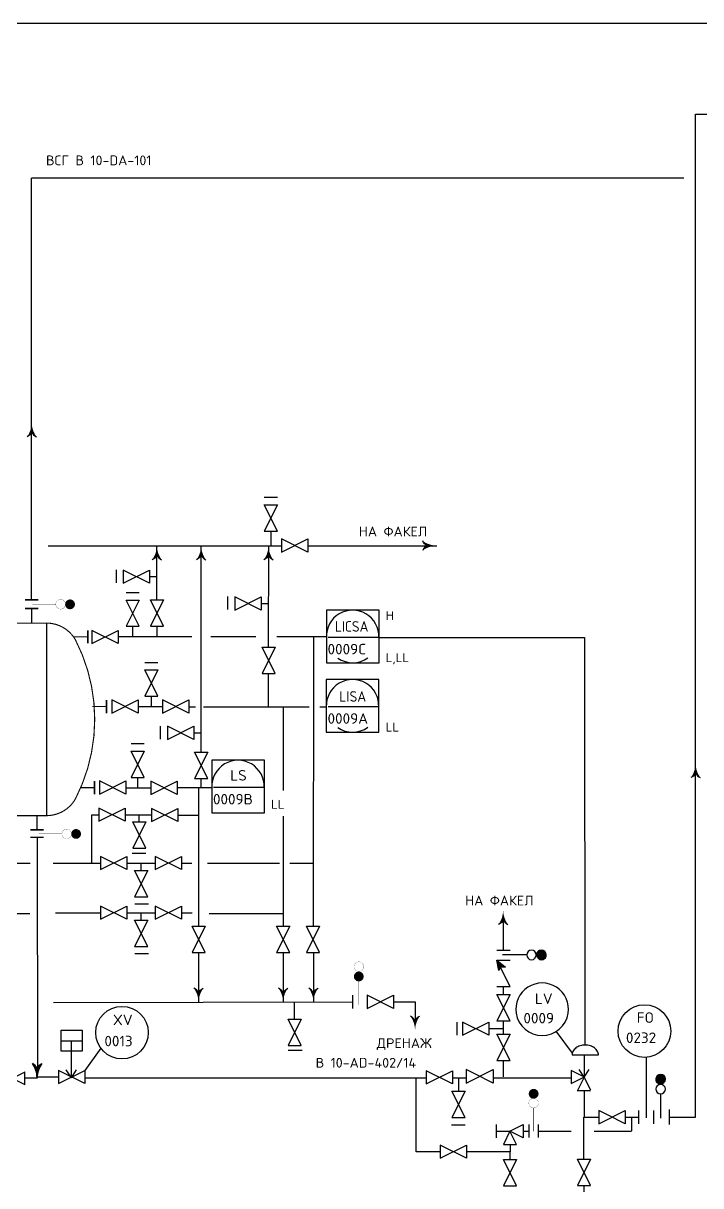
# Model space of a CAD drawing. Extents: x 270 to 589, y 86 to 206.
# Drawn here: x 419.62 to 428.63, y 100.12 to 115.6 of the extents above; entities that cross this region are included whole.
import ezdxf

# ---------------------------------------------------------------- set-up
doc = ezdxf.new("R2010")
doc.units = 0
doc.header["$MEASUREMENT"] = 0
doc.linetypes.add('DASH', pattern=[0.15625, 0.09375, -0.0625])
doc.layers.get('0').update_dxf_attribs({"linetype": 'CONTINUOUS'})
for name, color, linetype in [('IN-EQUIPMENT', 7, 'CONTINUOUS'), ('IN-MAJ-PROC', 3, 'CONTINUOUS'), ('IN-MIN-PROC', 7, 'CONTINUOUS'), ('IN-PNEUMATIC', 7, 'CONTINUOUS'), ('IN-VES-TRAYS', 6, 'DASH')]:
    doc.layers.add(name, color=color, linetype=linetype)
doc.styles.add('S1', font='SIMPLEX.shx')
doc.styles.add('SIMPLEX', font='SIMPLEX')

msp = doc.modelspace()

# ---------------------------------------------------------------- hatches: boundary and pattern name
at = {"linetype": 'CONTINUOUS'}
h = msp.add_hatch(dxfattribs=at)
h.set_pattern_fill('ANSI31', color=2, scale=0.001, angle=-180, style=0)
h.set_pattern_definition([(45.04960769, (423.71298789, -190.14205147), (8.846484269e-05, -8.8311786345e-05), [])])
edge = h.paths.add_edge_path()
edge.add_arc((426.513, 103.196), 0.0638, 270.0496, 450.0496)
edge.add_arc((426.513, 103.196), 0.0637, 90.0496, 270.0496)
h = msp.add_hatch(dxfattribs=at)
h.set_pattern_fill('ANSI31', color=2, scale=0.001, angle=-90, style=0)
h.set_pattern_definition([(135.04960769, (721.43597226, 98.74211377), (8.8311786345e-05, 8.846484269e-05), [])])
edge = h.paths.add_edge_path()
edge.add_arc((428.098, 101.542), 0.0638, 0.0496, 180.0496)
edge.add_arc((428.098, 101.542), 0.0637, 180.0496, 360.0496)
at = {"layer": 'IN-MIN-PROC'}
h = msp.add_hatch(dxfattribs=at)
h.set_pattern_fill('ANSI31', color=2, scale=0.0001, style=0)
h.set_pattern_definition([(45, (202.877850205, 87.614402716), (-8.8388347648e-06, 8.8388347648e-06), [])])
h.paths.add_polyline_path([(426.037, 103.033), (425.967, 103.033), (425.945, 102.991), (425.921, 103.126)])
msp.add_hatch(color=2, dxfattribs=at).paths.add_polyline_path([(424.148, 102.909, 1), (424.02, 102.909, 1)])

# ---------------------------------------------------------------- linework, layer by layer
at = {"color": 6, "linetype": 'CONTINUOUS'}
msp.add_line((271.084, 115.597), (567.702, 115.597, 0.558), dxfattribs=at)
at = {"color": 3, "linetype": 'CONTINUOUS'}
for p, q in [((428.563, 114.389), (433.205, 114.389)), ((428.563, 113.398), (428.563, 114.389)), ((428.563, 110.513), (428.563, 113.398)), ((428.563, 101.038), (428.563, 110.643)), ((424.846, 100.574), (424.846, 101.56)), ((425.415, 101.386), (425.415, 101.561)), ((427.083, 101.39), (427.083, 101.038)), ((428.213, 101.038), (428.563, 101.038)), ((426.475, 100.852), (426.909, 100.852)), ((427.216, 100.849), (427.71, 100.849)), ((426.096, 100.674), (426.095, 100.475)), ((425.166, 100.574), (424.846, 100.574)), ((426.095, 100.574), (425.515, 100.574))]:
    msp.add_line(p, q, dxfattribs=at)
at = {"color": 2, "linetype": 'CONTINUOUS'}
for p, q in [((423.002, 109.284), (422.827, 109.284)), ((420.856, 108.323), (420.856, 108.149)), ((421.164, 108.015), (420.989, 108.015)), ((422.34, 107.965), (422.34, 107.792)), ((421.076, 107.57), (421.076, 107.435)), ((421.413, 107.086), (421.238, 107.086)), ((421.444, 106.242), (421.444, 106.068)), ((421.23, 106.004), (421.055, 106.004)), ((421.069, 104.552), (421.25, 104.552)), ((421.106, 103.878), (421.287, 103.878)), ((421.106, 103.217), (421.287, 103.217)), ((425.389, 102.301), (425.389, 102.129)), ((423.147, 101.927), (423.331, 101.927)), ((424.982, 101.616), (424.982, 101.53)), ((426.91, 101.622), (426.91, 101.536)), ((427.275, 101.088), (427.275, 101.001)), ((425.319, 100.933), (425.497, 100.933)), ((425.917, 100.85), (426.095, 100.85)), ((425.166, 100.626), (425.166, 100.54))]:
    msp.add_line(p, q, dxfattribs=at)
at = {"color": 5, "linetype": 'CONTINUOUS'}
for p, q in [((422.914, 108.838), (422.914, 108.644)), ((419.951, 108.643), (423.055, 108.643)), ((421.399, 107.921), (421.399, 108.643)), ((421.988, 107.322), (421.988, 108.643)), ((422.885, 107.294), (422.886, 108.643)), ((423.405, 108.643), (425.122, 108.643)), ((421.301, 108.232), (421.399, 108.232)), ((422.786, 107.875), (422.884, 107.875)), ((421.399, 107.571), (421.399, 107.435)), ((420.886, 107.435), (421.862, 107.435)), ((422.118, 107.435), (422.648, 107.435)), ((422.648, 107.435), (422.716, 107.435)), ((422.993, 107.435), (423.474, 107.435)), ((421.988, 106.706), (421.988, 107.351)), ((422.884, 106.499), (422.884, 106.944)), ((421.325, 106.64), (421.325, 106.502)), ((421.988, 105.896), (421.988, 106.706)), ((421.15, 106.502), (421.474, 106.502)), ((421.824, 106.498), (421.911, 106.498)), ((422.021, 106.498), (423.078, 106.498)), ((423.567, 106.498), (423.653, 106.498)), ((421.89, 106.151), (421.988, 106.151)), ((421.142, 105.559), (421.142, 105.42)), ((421.988, 105.424), (421.988, 105.546)), ((420.99, 105.42), (421.317, 105.42)), ((421.666, 105.424), (422.002, 105.424)), ((421.953, 105.422), (421.954, 103.934)), ((420.627, 105.058), (420.528, 105.058)), ((421.328, 105.058), (420.977, 105.058)), ((421.165, 104.967), (421.165, 105.058)), ((419.354, 104.419), (419.715, 104.419)), ((420.021, 104.419), (420.651, 104.419)), ((421.001, 104.419), (421.377, 104.419)), ((421.19, 104.321), (421.19, 104.42)), ((421.727, 104.419), (421.864, 104.419)), ((422.073, 104.419), (423.029, 104.419)), ((423.165, 104.418), (423.477, 104.418)), ((421.954, 103.934), (421.954, 103.58)), ((418.888, 103.749), (419.708, 103.749)), ((420.052, 103.757), (420.651, 103.757)), ((421.001, 103.757), (421.377, 103.757)), ((421.19, 103.659), (421.19, 103.758)), ((421.727, 103.757), (421.866, 103.757)), ((422.096, 103.749), (423.078, 103.749)), ((426.009, 103.26), (426.009, 103.656)), ((421.954, 103.23), (421.954, 102.565)), ((426.009, 102.67), (426.009, 102.776)), ((420.025, 102.565), (424.005, 102.571)), ((426.009, 102.141), (426.009, 102.32)), ((425.814, 102.216), (426.009, 102.216)), ((426.009, 101.574), (426.009, 101.791)), ((419.644, 101.561), (419.81, 101.561))]:
    msp.add_line(p, q, dxfattribs=at)
at = {"color": 7, "linetype": 'CONTINUOUS'}
for p, q in [((424.351, 107.423), (423.675, 107.423)), ((424.35, 106.499), (423.675, 106.499)), ((422.826, 105.425), (422.151, 105.425)), ((421.001, 104.419), (421.377, 104.419)), ((421.001, 103.757), (421.377, 103.757)), ((426.704, 102.181), (426.924, 101.89)), ((420.262, 101.561), (420.194, 101.666)), ((420.262, 101.561), (420.33, 101.666)), ((427.081, 101.568), (427.013, 101.673)), ((427.081, 101.568), (427.149, 101.673)), ((426.271, 100.85), (426.271, 100.85)), ((427.078, 100.476), (427.078, 100.476))]:
    msp.add_line(p, q, dxfattribs=at)
at = {"color": 2}
for p, q in [((425.921, 103.126), (426.096, 103.126)), ((426.096, 102.776), (425.921, 103.126)), ((425.921, 102.776), (426.096, 102.776)), ((424.194, 102.66), (424.194, 102.485)), ((424.544, 102.485), (424.194, 102.66)), ((424.194, 102.485), (424.544, 102.66)), ((424.544, 102.66), (424.544, 102.485)), ((425.463, 102.127), (425.813, 102.302)), ((425.813, 102.127), (425.463, 102.302)), ((425.463, 102.302), (425.463, 102.127)), ((425.813, 102.302), (425.813, 102.127)), ((420.124, 102.054), (420.404, 102.054)), ((420.264, 101.572), (420.264, 102.054)), ((426.921, 101.865), (427.271, 101.865)), ((427.085, 101.572), (427.085, 101.865)), ((425.743, 101.555), (425.512, 101.67)), ((425.512, 101.67), (425.512, 101.491)), ((425.512, 101.491), (425.87, 101.67)), ((425.87, 101.67), (425.87, 101.491)), ((427.086, 101.571), (426.91, 101.66)), ((426.91, 101.66), (426.91, 101.485)), ((419.647, 101.467), (419.297, 101.642)), ((419.297, 101.467), (419.647, 101.642)), ((424.981, 101.654), (424.981, 101.479)), ((425.331, 101.479), (424.981, 101.654)), ((424.981, 101.479), (425.331, 101.654)), ((425.331, 101.654), (425.331, 101.479)), ((425.87, 101.491), (425.749, 101.552)), ((426.91, 101.485), (427.087, 101.573)), ((427.085, 101.576), (426.994, 101.393)), ((427.169, 101.394), (427.08, 101.57)), ((426.99, 101.39), (427.165, 101.39)), ((427.39, 101.068), (427.275, 101.125)), ((427.275, 101.125), (427.275, 100.95)), ((427.275, 100.95), (427.625, 101.125)), ((427.625, 100.95), (427.39, 101.068)), ((427.625, 101.125), (427.625, 100.95)), ((427.806, 101.125), (427.806, 100.95)), ((428.213, 101.139), (428.213, 100.94)), ((426.095, 100.85), (426.271, 100.937)), ((426.095, 100.85), (426.008, 100.674)), ((426.271, 100.762), (426.095, 100.85)), ((426.183, 100.674), (426.095, 100.85))]:
    msp.add_line(p, q, dxfattribs=at)
msp.add_line((427.085, 102.052), (427.085, 102.053))
at = {"color": 3}
for points in [[(419.735, 110.155, -0.206864), (419.672, 110.093, -0.206864)], [(419.735, 110.155, 0.206864), (419.797, 110.093, 0.206864)], [(428.563, 105.619, -0.206864), (428.501, 105.556, -0.206864)], [(428.563, 105.619, 0.206864), (428.626, 105.556, 0.206864)], [(419.806, 101.561, 0.150368), (419.744, 101.749, 0.150368)], [(419.806, 101.686, 0.206864), (419.744, 101.749, 0.206864)], [(419.806, 101.686, -0.206864), (419.869, 101.749, -0.206864)]]:
    msp.add_lwpolyline(points, format="xyb", dxfattribs=at)
at = {"color": 2}
for points in [[(423.002, 108.838), (422.827, 109.188), (423.002, 109.188), (422.827, 108.838)], [(423.055, 108.558), (423.405, 108.733), (423.405, 108.558), (423.055, 108.733)], [(420.951, 108.144), (421.301, 108.319), (421.301, 108.144), (420.951, 108.319)], [(421.164, 107.57), (420.989, 107.92), (421.164, 107.92), (420.989, 107.57)], [(421.487, 107.571), (421.312, 107.921), (421.487, 107.921), (421.312, 107.571)], [(422.436, 107.787), (422.786, 107.962), (422.786, 107.787), (422.436, 107.962)], [(420.536, 107.34), (420.886, 107.515), (420.886, 107.34), (420.536, 107.515)], [(422.972, 106.944), (422.797, 107.294), (422.972, 107.294), (422.797, 106.944)], [(421.413, 106.64), (421.238, 106.99), (421.413, 106.99), (421.238, 106.64)], [(420.8, 106.416), (421.15, 106.591), (421.15, 106.416), (420.8, 106.591)], [(421.474, 106.416), (421.824, 106.591), (421.824, 106.416), (421.474, 106.591)], [(421.54, 106.064), (421.89, 106.239), (421.89, 106.064), (421.54, 106.239)], [(421.23, 105.559), (421.055, 105.909), (421.23, 105.909), (421.055, 105.559)], [(422.075, 105.546), (421.9, 105.896), (422.075, 105.896), (421.9, 105.546)], [(420.637, 105.338), (420.987, 105.513), (420.987, 105.338), (420.637, 105.513)], [(421.317, 105.333), (421.667, 105.508), (421.667, 105.333), (421.317, 105.508)], [(420.627, 104.975), (420.977, 105.15), (420.977, 104.975), (420.627, 105.15)], [(421.328, 104.97), (421.678, 105.145), (421.678, 104.97), (421.328, 105.145)], [(421.253, 104.617), (421.078, 104.967), (421.253, 104.967), (421.078, 104.617)], [(420.651, 104.333), (421.001, 104.508), (421.001, 104.333), (420.651, 104.508)], [(421.377, 104.333), (421.727, 104.508), (421.727, 104.333), (421.377, 104.508)], [(421.278, 103.971), (421.103, 104.321), (421.278, 104.321), (421.103, 103.971)], [(420.651, 103.672), (421.001, 103.847), (421.001, 103.672), (420.651, 103.847)], [(421.377, 103.672), (421.727, 103.847), (421.727, 103.672), (421.377, 103.847)], [(421.278, 103.309), (421.103, 103.659), (421.278, 103.659), (421.103, 103.309)], [(422.041, 103.23), (421.866, 103.58), (422.041, 103.58), (421.866, 103.23)], [(423.166, 103.23), (422.991, 103.58), (423.166, 103.58), (422.991, 103.23)], [(423.563, 103.23), (423.388, 103.58), (423.563, 103.58), (423.388, 103.23)], [(426.096, 102.32), (425.921, 102.67), (426.096, 102.67), (425.921, 102.32)], [(423.318, 101.99), (423.143, 102.34), (423.318, 102.34), (423.143, 101.99)], [(420.124, 102.194), (420.404, 102.194), (420.404, 101.914), (420.124, 101.914)], [(426.096, 101.791), (425.921, 102.141), (426.096, 102.141), (425.921, 101.791)], [(420.089, 101.485), (420.439, 101.66), (420.439, 101.485), (420.089, 101.66)], [(425.497, 101.033), (425.322, 101.383), (425.497, 101.383), (425.322, 101.033)], [(425.165, 100.489), (425.515, 100.664), (425.515, 100.489), (425.165, 100.664)], [(426.182, 100.125), (426.007, 100.475), (426.182, 100.475), (426.007, 100.125)], [(427.166, 100.126), (426.991, 100.476), (427.166, 100.476), (426.991, 100.126)]]:
    msp.add_lwpolyline(points, close=True, dxfattribs=at)
at = {"color": 5}
for points in [[(424.997, 108.643, -0.206864), (424.934, 108.706)], [(424.997, 108.643, 0.206864), (424.934, 108.581)], [(421.399, 108.518, -0.206864), (421.337, 108.456, -0.206864)], [(421.399, 108.518, 0.206864), (421.462, 108.456, 0.206864)], [(421.988, 108.518, -0.206864), (421.925, 108.456, -0.206864)], [(421.988, 108.518, 0.206864), (422.05, 108.456, 0.206864)], [(422.884, 108.519, -0.206864), (422.821, 108.456)], [(422.884, 108.519, 0.206864), (422.946, 108.456)], [(426.005, 103.665, -0.206864), (425.942, 103.602, -0.206864)], [(426.005, 103.665, 0.206864), (426.067, 103.602, 0.206864)], [(421.954, 102.69, 0.206864), (421.891, 102.753, 0.206864)], [(421.954, 102.69, -0.206864), (422.016, 102.753, -0.206864)], [(423.078, 102.691, 0.206864), (423.016, 102.753)], [(423.078, 102.691, -0.206864), (423.141, 102.753)], [(423.481, 102.69, 0.206864), (423.419, 102.753, 0.206864)], [(423.481, 102.69, -0.206864), (423.544, 102.753, -0.206864)], [(424.833, 102.318, 0.206864), (424.77, 102.381, 0.206864)], [(424.833, 102.318, -0.206864), (424.895, 102.381, -0.206864)]]:
    msp.add_lwpolyline(points, format="xyb", dxfattribs=at)
at = {"color": 2}
for points, const_width in [([(419.646, 107.924), (419.821, 107.924)], 0.021), ([(420.057, 107.863), (419.744, 107.863)], 0.005), ([(419.893, 104.761), (419.718, 104.761)], 0.021), ([(420.138, 104.807), (419.825, 104.807)], 0.005), ([(424.084, 102.847), (424.084, 102.534)], 0.005), ([(426.41, 101.161), (426.41, 100.848)], 0.005)]:
    msp.add_lwpolyline(points, dxfattribs=dict(at, const_width=const_width))
for points, const_width in [([(420.119, 107.927, 1), (420.119, 107.799, 1)], 0.0025), ([(420.244, 107.895, 1), (420.244, 107.83, 1)], 0.065), ([(420.2, 104.87, 1), (420.2, 104.743, 1)], 0.0025), ([(420.325, 104.839, 1), (420.325, 104.774, 1)], 0.065), ([(424.02, 103.04, 1), (424.148, 103.04, 1)], 0.0025), ([(424.02, 102.909, 1), (424.148, 102.909, 1)], 0.0025), ([(426.377, 101.348, 1), (426.442, 101.348, 1)], 0.065), ([(426.346, 101.223, 1), (426.473, 101.223, 1)], 0.0025)]:
    msp.add_lwpolyline(points, format="xyb", close=True, dxfattribs=dict(at, const_width=const_width))
at = {"color": 6}
for points, const_width in [([(419.646, 107.807), (419.821, 107.807)], 0.021), ([(419.733, 107.62), (419.733, 107.807)], 0.015), ([(420.294, 107.431), (420.481, 107.431)], 0.015), ([(420.481, 107.518), (420.481, 107.343)], 0.021), ([(420.54, 106.502), (420.728, 106.502)], 0.015), ([(420.728, 106.589), (420.728, 106.414)], 0.021), ([(420.382, 105.422), (420.569, 105.422)], 0.015), ([(420.569, 105.51), (420.569, 105.335)], 0.021), ([(419.805, 105.047), (419.805, 104.86)], 0.015), ([(419.893, 104.86), (419.718, 104.86)], 0.021)]:
    msp.add_lwpolyline(points, dxfattribs=dict(at, const_width=const_width))
for points in [[(423.653, 107.785), (423.653, 107.085), (424.353, 107.085), (424.353, 107.785)], [(423.652, 106.861), (423.652, 106.161), (424.352, 106.161), (424.352, 106.861)], [(422.128, 105.787), (422.128, 105.087), (422.828, 105.087), (422.828, 105.787)]]:
    msp.add_lwpolyline(points, close=True)
at = {"color": 2}
msp.add_lwpolyline([(427.271, 101.865, 0.126822), (427.259, 101.913, 0.10607), (427.22, 101.958, 0.085783), (427.165, 101.986, 0.075445), (427.096, 101.996, 0.075445), (427.027, 101.986, 0.085783), (426.972, 101.958, 0.10607), (426.933, 101.913, 0.126822), (426.921, 101.865, 0.126822)], format="xyb", dxfattribs=at)
for centre in [(420.935, 102.162), (427.883, 102.183)]:
    msp.add_circle(centre, 0.35)
for centre, radius, start, end in [((424.002, 107.436), 0.349, 357.8305, 182.3085), ((424.003, 107.435), 0.35, 235.406, 305.4389), ((424.001, 106.512), 0.349, 357.8305, 182.3085), ((424.002, 106.511), 0.35, 235.406, 305.4389), ((422.478, 105.438), 0.349, 357.8305, 182.3085), ((426.523, 102.473), 0.35, 351.1529, 188.8471), ((426.523, 102.473), 0.35, 188.8471, 351.1529)]:
    msp.add_arc(centre, radius, start, end)
for centre, radius, start, end in [((426.381, 103.196), 0.0637, 90.0496, 270.0496), ((426.381, 103.196), 0.0638, 270.0496, 90.0496), ((426.513, 103.196), 0.0637, 90.0496, 270.0496), ((426.513, 103.196), 0.0638, 270.0496, 90.0496), ((428.098, 101.542), 0.0638, 0.0496, 180.0496), ((428.098, 101.542), 0.0637, 180.0496, 0.0496), ((428.098, 101.41), 0.0638, 0.0496, 180.0496), ((428.098, 101.41), 0.0637, 180.0496, 0.0496)]:
    msp.add_arc(centre, radius, start, end, dxfattribs=at)
at = {"color": 3}
msp.add_arc((420.142, 101.554), 0.336, 144.4623, 178.6678, dxfattribs=at)
for points in [[(419.723, 110.201), (419.716, 110.124), (419.711, 110.163), (419.703, 110.112)], [(419.731, 110.24), (419.727, 110.139), (419.723, 110.201), (419.716, 110.124)], [(419.735, 110.28), (419.735, 110.155), (419.731, 110.24), (419.727, 110.139)], [(419.735, 110.28), (419.735, 110.155), (419.738, 110.24), (419.743, 110.139)], [(419.738, 110.24), (419.743, 110.139), (419.746, 110.201), (419.753, 110.124)], [(419.746, 110.201), (419.753, 110.124), (419.759, 110.163), (419.766, 110.112)], [(419.694, 110.127), (419.689, 110.101), (419.672, 110.093)], [(419.711, 110.163), (419.703, 110.112), (419.694, 110.127), (419.689, 110.101)], [(419.759, 110.163), (419.766, 110.112), (419.776, 110.127), (419.781, 110.101)], [(419.776, 110.127), (419.781, 110.101), (419.797, 110.093)], [(428.56, 105.704), (428.555, 105.603), (428.552, 105.665), (428.545, 105.588)], [(428.563, 105.744), (428.563, 105.619), (428.56, 105.704), (428.555, 105.603)], [(428.563, 105.744), (428.563, 105.619), (428.567, 105.704), (428.571, 105.603)], [(428.567, 105.704), (428.571, 105.603), (428.575, 105.665), (428.582, 105.588)], [(428.522, 105.59), (428.517, 105.564), (428.501, 105.556)], [(428.539, 105.627), (428.532, 105.575), (428.522, 105.59), (428.517, 105.564)], [(428.552, 105.665), (428.545, 105.588), (428.539, 105.627), (428.532, 105.575)], [(428.575, 105.665), (428.582, 105.588), (428.587, 105.627), (428.595, 105.575)], [(428.587, 105.627), (428.595, 105.575), (428.605, 105.59), (428.61, 105.564)], [(428.605, 105.59), (428.61, 105.564), (428.626, 105.556)], [(419.765, 101.715), (419.76, 101.741), (419.744, 101.749)], [(419.782, 101.679), (419.775, 101.73), (419.765, 101.715), (419.76, 101.741)], [(419.795, 101.641), (419.788, 101.718), (419.782, 101.679), (419.775, 101.73)], [(419.803, 101.601), (419.798, 101.703), (419.795, 101.641), (419.788, 101.718)], [(419.806, 101.561), (419.806, 101.686), (419.803, 101.601), (419.798, 101.703)], [(419.806, 101.561), (419.806, 101.686), (419.81, 101.601), (419.814, 101.703)], [(419.81, 101.601), (419.814, 101.703), (419.818, 101.641), (419.825, 101.718)], [(419.818, 101.641), (419.825, 101.718), (419.83, 101.679), (419.838, 101.73)], [(419.83, 101.679), (419.838, 101.73), (419.847, 101.715), (419.852, 101.741)], [(419.847, 101.715), (419.852, 101.741), (419.869, 101.749)]]:
    msp.add_solid(points, dxfattribs=at)
at = {"color": 5}
for points in [[(421.399, 108.643), (421.399, 108.518), (421.396, 108.603), (421.391, 108.502)], [(421.399, 108.643), (421.399, 108.518), (421.403, 108.603), (421.407, 108.502)], [(421.988, 108.643), (421.988, 108.518), (421.985, 108.603), (421.98, 108.502)], [(421.988, 108.643), (421.988, 108.518), (421.991, 108.603), (421.996, 108.502)], [(422.884, 108.644), (422.884, 108.519), (422.88, 108.604), (422.876, 108.502)], [(422.884, 108.644), (422.884, 108.519), (422.887, 108.604), (422.892, 108.502)], [(424.968, 108.684), (424.942, 108.689), (424.934, 108.706)], [(425.005, 108.667), (424.953, 108.675), (424.968, 108.684), (424.942, 108.689)], [(425.043, 108.655), (424.966, 108.662), (425.005, 108.667), (424.953, 108.675)], [(425.043, 108.632), (424.966, 108.625), (425.005, 108.619), (424.953, 108.612)], [(425.082, 108.647), (424.981, 108.651), (425.043, 108.655), (424.966, 108.662)], [(425.082, 108.64), (424.981, 108.635), (425.043, 108.632), (424.966, 108.625)], [(425.122, 108.643), (424.997, 108.643), (425.082, 108.647), (424.981, 108.651)], [(425.122, 108.643), (424.997, 108.643), (425.082, 108.64), (424.981, 108.635)], [(421.358, 108.49), (421.353, 108.464), (421.337, 108.456)], [(421.375, 108.526), (421.368, 108.474), (421.358, 108.49), (421.353, 108.464)], [(421.388, 108.564), (421.381, 108.487), (421.375, 108.526), (421.368, 108.474)], [(421.396, 108.603), (421.391, 108.502), (421.388, 108.564), (421.381, 108.487)], [(421.403, 108.603), (421.407, 108.502), (421.411, 108.564), (421.418, 108.487)], [(421.411, 108.564), (421.418, 108.487), (421.423, 108.526), (421.431, 108.474)], [(421.423, 108.526), (421.431, 108.474), (421.441, 108.49), (421.446, 108.464)], [(421.441, 108.49), (421.446, 108.464), (421.462, 108.456)], [(421.947, 108.49), (421.942, 108.464), (421.925, 108.456)], [(421.964, 108.526), (421.956, 108.474), (421.947, 108.49), (421.942, 108.464)], [(421.977, 108.564), (421.969, 108.487), (421.964, 108.526), (421.956, 108.474)], [(421.985, 108.603), (421.98, 108.502), (421.977, 108.564), (421.969, 108.487)], [(421.991, 108.603), (421.996, 108.502), (421.999, 108.564), (422.007, 108.487)], [(421.999, 108.564), (422.007, 108.487), (422.012, 108.526), (422.019, 108.474)], [(422.012, 108.526), (422.019, 108.474), (422.029, 108.49), (422.034, 108.464)], [(422.029, 108.49), (422.034, 108.464), (422.05, 108.456)], [(422.842, 108.49), (422.837, 108.464), (422.821, 108.456)], [(422.86, 108.526), (422.852, 108.475), (422.842, 108.49), (422.837, 108.464)], [(422.872, 108.564), (422.865, 108.488), (422.86, 108.526), (422.852, 108.475)], [(422.88, 108.604), (422.876, 108.502), (422.872, 108.564), (422.865, 108.488)], [(422.887, 108.604), (422.892, 108.502), (422.895, 108.564), (422.902, 108.488)], [(422.895, 108.564), (422.902, 108.488), (422.908, 108.526), (422.915, 108.475)], [(422.908, 108.526), (422.915, 108.475), (422.925, 108.49), (422.93, 108.464)], [(422.925, 108.49), (422.93, 108.464), (422.946, 108.456)], [(424.968, 108.602), (424.942, 108.597), (424.934, 108.581)], [(425.005, 108.619), (424.953, 108.612), (424.968, 108.602), (424.942, 108.597)], [(425.981, 103.672), (425.973, 103.621), (425.964, 103.636), (425.959, 103.61)], [(425.993, 103.71), (425.986, 103.634), (425.981, 103.672), (425.973, 103.621)], [(426.001, 103.75), (425.997, 103.648), (425.993, 103.71), (425.986, 103.634)], [(426.005, 103.79), (426.005, 103.665), (426.001, 103.75), (425.997, 103.648)], [(426.005, 103.79), (426.005, 103.665), (426.008, 103.75), (426.013, 103.648)], [(426.008, 103.75), (426.013, 103.648), (426.016, 103.71), (426.023, 103.634)], [(426.016, 103.71), (426.023, 103.634), (426.029, 103.672), (426.036, 103.621)], [(426.029, 103.672), (426.036, 103.621), (426.046, 103.636), (426.051, 103.61)], [(425.964, 103.636), (425.959, 103.61), (425.942, 103.602)], [(426.046, 103.636), (426.051, 103.61), (426.067, 103.602)], [(421.912, 102.719), (421.907, 102.745), (421.891, 102.753)], [(421.929, 102.683), (421.922, 102.734), (421.912, 102.719), (421.907, 102.745)], [(421.978, 102.683), (421.985, 102.734), (421.995, 102.719), (422, 102.745)], [(421.995, 102.719), (422, 102.745), (422.016, 102.753)], [(423.037, 102.719), (423.032, 102.745), (423.016, 102.753)], [(423.054, 102.683), (423.047, 102.735), (423.037, 102.719), (423.032, 102.745)], [(423.102, 102.683), (423.11, 102.735), (423.12, 102.719), (423.125, 102.745)], [(423.12, 102.719), (423.125, 102.745), (423.141, 102.753)], [(423.44, 102.719), (423.435, 102.745), (423.419, 102.753)], [(423.457, 102.683), (423.45, 102.734), (423.44, 102.719), (423.435, 102.745)], [(423.505, 102.683), (423.513, 102.734), (423.522, 102.719), (423.528, 102.745)], [(423.522, 102.719), (423.528, 102.745), (423.544, 102.753)], [(421.942, 102.645), (421.935, 102.721), (421.929, 102.683), (421.922, 102.734)], [(421.95, 102.605), (421.946, 102.707), (421.942, 102.645), (421.935, 102.721)], [(421.954, 102.565), (421.954, 102.69), (421.95, 102.605), (421.946, 102.707)], [(421.954, 102.565), (421.954, 102.69), (421.957, 102.605), (421.962, 102.707)], [(421.957, 102.605), (421.962, 102.707), (421.965, 102.645), (421.972, 102.721)], [(421.965, 102.645), (421.972, 102.721), (421.978, 102.683), (421.985, 102.734)], [(423.067, 102.645), (423.06, 102.722), (423.054, 102.683), (423.047, 102.735)], [(423.075, 102.606), (423.07, 102.707), (423.067, 102.645), (423.06, 102.722)], [(423.078, 102.566), (423.078, 102.691), (423.075, 102.606), (423.07, 102.707)], [(423.078, 102.566), (423.078, 102.691), (423.082, 102.606), (423.086, 102.707)], [(423.082, 102.606), (423.086, 102.707), (423.09, 102.645), (423.097, 102.722)], [(423.09, 102.645), (423.097, 102.722), (423.102, 102.683), (423.11, 102.735)], [(423.47, 102.645), (423.463, 102.721), (423.457, 102.683), (423.45, 102.734)], [(423.478, 102.605), (423.473, 102.707), (423.47, 102.645), (423.463, 102.721)], [(423.481, 102.565), (423.481, 102.69), (423.478, 102.605), (423.473, 102.707)], [(423.481, 102.565), (423.481, 102.69), (423.485, 102.605), (423.489, 102.707)], [(423.485, 102.605), (423.489, 102.707), (423.493, 102.645), (423.5, 102.721)], [(423.493, 102.645), (423.5, 102.721), (423.505, 102.683), (423.513, 102.734)], [(424.792, 102.347), (424.787, 102.373), (424.77, 102.381)], [(424.809, 102.311), (424.801, 102.362), (424.792, 102.347), (424.787, 102.373)], [(424.821, 102.273), (424.814, 102.35), (424.809, 102.311), (424.801, 102.362)], [(424.829, 102.233), (424.825, 102.335), (424.821, 102.273), (424.814, 102.35)], [(424.833, 102.193), (424.833, 102.318), (424.829, 102.233), (424.825, 102.335)], [(424.833, 102.193), (424.833, 102.318), (424.836, 102.233), (424.841, 102.335)], [(424.836, 102.233), (424.841, 102.335), (424.844, 102.273), (424.851, 102.35)], [(424.844, 102.273), (424.851, 102.35), (424.857, 102.311), (424.864, 102.362)], [(424.857, 102.311), (424.864, 102.362), (424.874, 102.347), (424.879, 102.373)], [(424.874, 102.347), (424.879, 102.373), (424.895, 102.381)]]:
    msp.add_solid(points, dxfattribs=at)
at = {"layer": 'IN-EQUIPMENT', "color": 6}
msp.add_line((419.932, 107.613), (419.932, 105.05), dxfattribs=at)
at = {"layer": 'IN-EQUIPMENT', "color": 2}
for p, q in [((425.921, 103.26), (426.096, 103.261)), ((424.005, 102.484), (424.005, 102.659)), ((419.644, 101.467), (419.644, 101.642)), ((428.01, 100.95), (428.009, 101.125)), ((425.917, 100.763), (425.917, 100.938)), ((426.351, 100.765), (426.351, 100.94)), ((426.475, 100.765), (426.475, 100.94))]:
    msp.add_line(p, q, dxfattribs=at)
at = {"layer": 'IN-EQUIPMENT', "color": 6, "const_width": 0.015}
msp.add_lwpolyline([(410.026, 105.05), (419.932, 105.05, 0.267949), (420.315, 105.272, 0.242718), (420.315, 107.392, 0.267949), (419.932, 107.613), (410.026, 107.613, 0.267949), (409.642, 107.392, 0.242718), (409.642, 105.272, 0.267949)], format="xyb", close=True, dxfattribs=at)
at = {"layer": 'IN-MAJ-PROC', "color": 3}
for p, q in [((419.733, 107.932), (419.733, 113.537)), ((428.407, 113.537), (419.733, 113.537)), ((419.806, 104.751), (419.81, 101.641)), ((419.81, 101.572), (420.089, 101.572)), ((420.439, 101.561), (424.525, 101.561)), ((424.02, 101.561), (424.635, 101.561)), ((424.635, 101.561), (424.982, 101.561)), ((425.331, 101.561), (425.512, 101.561)), ((425.87, 101.561), (426.91, 101.561)), ((427.084, 101.038), (427.275, 101.038)), ((427.625, 101.038), (427.806, 101.038))]:
    msp.add_line(p, q, dxfattribs=at)
at = {"layer": 'IN-MAJ-PROC', "color": 2, "const_width": 0.035}
msp.add_lwpolyline([(425.331, 101.566), (425.331, 101.566)], close=True, dxfattribs=at)
at = {"layer": 'IN-MIN-PROC', "color": 5}
for p, q in [((423.296, 107.435), (423.653, 107.435)), ((423.481, 107.428), (423.476, 103.58)), ((422.884, 106.499), (423.426, 106.499)), ((423.078, 106.498), (423.078, 105.384)), ((422.002, 105.424), (422.129, 105.424)), ((420.528, 105.058), (420.528, 104.419)), ((421.678, 105.058), (421.952, 105.057)), ((423.078, 105.044), (423.078, 103.58)), ((423.078, 103.23), (423.078, 102.566)), ((423.481, 103.23), (423.481, 102.565)), ((424.544, 102.572), (424.833, 102.572)), ((424.833, 102.572), (424.833, 102.318)), ((427.078, 100.476), (427.078, 101.038)), ((427.078, 100.126), (427.078, 99.647))]:
    msp.add_line(p, q, dxfattribs=at)
at = {"layer": 'IN-MIN-PROC', "color": 7}
for p, q in [((424.351, 107.423), (427.087, 107.423)), ((420.652, 101.956), (420.439, 101.66)), ((427.912, 101.03), (427.912, 101.837))]:
    msp.add_line(p, q, dxfattribs=at)
at = {"layer": 'IN-MIN-PROC', "color": 2}
for p, q in [((425.945, 102.991), (425.921, 103.126)), ((425.921, 103.126), (426.037, 103.033)), ((426.317, 103.196), (425.996, 103.196)), ((425.967, 103.033), (425.945, 102.991)), ((426.037, 103.033), (425.967, 103.033)), ((423.23, 102.34), (423.23, 102.565)), ((428.098, 101.346), (428.098, 101.025)), ((426.271, 100.937), (426.271, 100.762)), ((426.008, 100.674), (426.183, 100.674))]:
    msp.add_line(p, q, dxfattribs=at)
at = {"layer": 'IN-MIN-PROC', "color": 3}
for p, q in [((427.71, 101.042), (427.71, 100.857)), ((426.271, 100.85), (426.351, 100.85))]:
    msp.add_line(p, q, dxfattribs=at)
at = {"layer": 'IN-PNEUMATIC', "color": 7}
msp.add_line((427.087, 107.423), (427.089, 101.996), dxfattribs=at)
at = {"layer": 'IN-VES-TRAYS', "color": 7}
msp.add_line((419.932, 105.184), (419.932, 105.059), dxfattribs=at)

# ---------------------------------------------------------------- texts
at = {"color": 1, "linetype": 'CONTINUOUS', "style": 'SIMPLEX'}
for s, p in [('ВСГ В 10-DA-101', (419.924, 113.707)), ('НА ФАКЕЛ', (424.085, 108.767)), ('НА ФАКЕЛ', (425.499, 103.855)), ('ДРЕНАЖ', (424.324, 101.957)), ('В 10-AD-402/14', (423.51, 101.696))]:
    msp.add_text(s, height=0.13, dxfattribs=at).set_placement(p)
at = {"color": 7, "linetype": 'DASH', "style": 'SIMPLEX', "width": 0.9}
for s, p in [('LIСSA', (423.766, 107.499)), ('LISA', (423.824, 106.567))]:
    msp.add_text(s, height=0.14, dxfattribs=at).set_placement(p)
at = {"color": 7, "linetype": 'DASH'}
for s, style, p in [('0009C', 'SIMPLEX', (423.669, 107.197)), ('0009A', 'SIMPLEX', (423.669, 106.273)), ('LS', 'SIMPLEX', (422.374, 105.517)), ('0009B', 'SIMPLEX', (422.145, 105.199)), ('FO', 'S1', (427.78, 102.292))]:
    msp.add_text(s, height=0.14, dxfattribs=dict(at, style=style)).set_placement(p)
at = {"color": 7, "linetype": 'CONTINUOUS'}
for s, style, p in [('LV', 'S1', (426.426, 102.544)), ('XV', 'SIMPLEX', (420.814, 102.261)), ('0009', 'S1', (426.274, 102.285)), ('0232', 'S1', (427.637, 102.024)), ('0013', 'S1', (420.701, 101.98))]:
    msp.add_text(s, height=0.14, dxfattribs=dict(at, style=style)).set_placement(p)
at = {"layer": 'IN-MIN-PROC', "color": 7, "style": 'SIMPLEX'}
for s, p in [('Н', (424.441, 107.652)), ('L,LL', (424.441, 107.093)), ('LL', (424.441, 106.169)), ('LL', (422.917, 105.141))]:
    msp.add_text(s, height=0.12, dxfattribs=at).set_placement(p)

doc.saveas('drawing.dxf')
